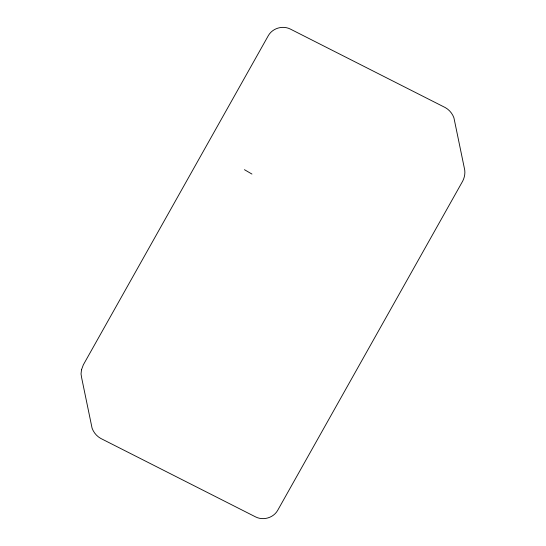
<?xml version="1.0" encoding="UTF-8"?>
<svg xmlns="http://www.w3.org/2000/svg" width="546" height="546" viewBox="0 0 546 546"><rect width="100%" height="100%" fill="white"/><g stroke="black" fill="none" stroke-linecap="round" stroke-linejoin="round"><path stroke-width="0.82" d="M251.945 174.058L244.437 169.683M81.504 369.778L81.033 373.976L81.716 378.132L92.076 428.166C93.612 432.48 96.697 436.158 100.689 438.397L255.665 516.939C263.329 520.816 273.457 517.84 277.689 510.339L462.674 181.156C464.762 177.075 465.52 172.331 464.284 167.868L453.924 117.834C452.388 113.52 449.303 109.842 445.311 107.603L290.335 29.061C282.671 25.184 272.543 28.16 268.311 35.661L83.326 364.844L81.504 369.778"/></g></svg>
